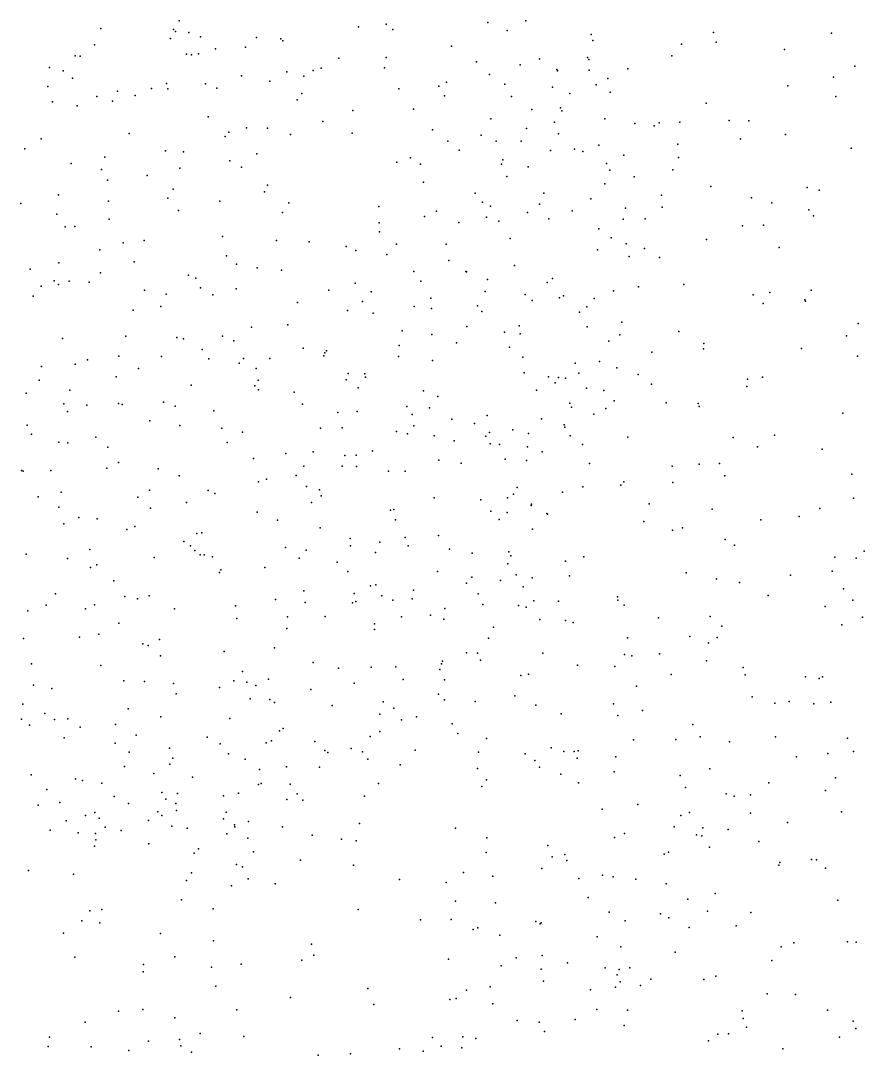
# Model space of a CAD drawing. Header units: metres. Extents: x -25 to 25, y -27.7 to 27.8.
# Drawn here: x 12.231 to 13.643, y -1.721 to 0.009 of the extents above; entities that cross this region are included whole.
import ezdxf

# ---------------------------------------------------------------- set-up
doc = ezdxf.new("R2010")
doc.units = ezdxf.units.M

msp = doc.modelspace()

# ---------------------------------------------------------------- linework, layer by layer
for p in [(12.4964, 0.009, 20.2414), (12.8429, 0.003, 22.6662), (13.0134, 0.006, 3.9712), (13.0767, 0.0085, 22.2492), (12.3657, -0.0042, -10.8563), (12.4871, -0.0059, 3.4203), (12.4907, -0.0092, 3.5835), (12.5128, -0.0106, 23.136), (12.7969, -0.0011, 22.7368), (12.8542, -0.0057, -0.1105), (13.0455, -0.0073, 1.6872), (13.186, -0.0139, 21.9097), (13.3907, -0.0106, -3.846), (13.5882, -0.0116, 19.7204), (12.3548, -0.0315, 21.0668), (12.4823, -0.0208, 2.8606), (12.5326, -0.0179, -2.0061), (12.626, -0.0189, 3.7313), (12.6668, -0.0215, 20.2476), (12.6703, -0.0249, 12.9569), (12.9525, -0.0336, 22.5042), (13.1891, -0.0241, 21.7703), (13.337, -0.0304, 19.8927), (13.3955, -0.0267, 13.512), (12.3224, -0.0495, 20.2984), (12.3309, -0.0504, 23.3303), (12.509, -0.0468, 3.2664), (12.5173, -0.0482, 3.0351), (12.5292, -0.0467, 21.1171), (12.5574, -0.0378, 9.4755), (12.6076, -0.0353, 23.0085), (13.3209, -0.0498, -16.6922), (13.5097, -0.0389, 19.852), (12.2799, -0.0692, 10.5607), (12.764, -0.0538, 21.2114), (12.8433, -0.0523, -2.5436), (12.9944, -0.0597, 14.7151), (13.0671, -0.0648, 21.4684), (13.0995, -0.055, 20.0486), (13.1802, -0.0526, 1.5674), (13.1821, -0.0558, 22.0427), (13.6276, -0.0668, 1.3351), (12.3025, -0.075, -19.1216), (12.6009, -0.0831, 21.1527), (12.6766, -0.0764, 22.9103), (12.7055, -0.0836, -1.4639), (12.7208, -0.0742, 9.6465), (12.7341, -0.0703, 10.604), (12.8404, -0.0698, 14.8469), (13.0162, -0.0809, 1.9064), (13.1287, -0.0724, -3.7076), (13.1295, -0.0746, 21.5504), (13.183, -0.0739, -1.3963), (13.2477, -0.0717, 2.6506), (13.5914, -0.0854, 14.4137), (12.2766, -0.101, 21.0633), (12.318, -0.0869, 14.9539), (12.4757, -0.0959, 23.1769), (12.5406, -0.0964, 23.1046), (12.5596, -0.1037, 14.9582), (12.6481, -0.0922, -2.2807), (12.9309, -0.1005, 9.9548), (12.9441, -0.0939, -0.7456), (13.0414, -0.0973, 22.3671), (13.1216, -0.1019, -17.3141), (13.1943, -0.0981, 21.6922), (13.2138, -0.0876, 21.8602), (13.515, -0.1002, -2.5478), (12.3587, -0.1177, 21.0842), (12.3934, -0.1086, 2.6452), (12.4228, -0.1163, 3.7023), (12.4506, -0.1044, 10.6103), (12.4776, -0.1049, 9.2667), (12.7017, -0.113, 21.1856), (12.8645, -0.1051, 21.2481), (12.9405, -0.1169, 12.9991), (13.0526, -0.1177, 2.1745), (13.1504, -0.1128, 13.0661), (13.2177, -0.1104, 21.774), (13.5958, -0.118, 4.3485), (12.2848, -0.1265, 0.6989), (12.3259, -0.1336, 9.0497), (12.3852, -0.1258, 3.5469), (12.694, -0.1231, -18.8002), (13.1346, -0.1367, 4.1524), (13.3784, -0.1287, -2.1749), (12.5449, -0.152, -18.9519), (12.7873, -0.1414, 0.0967), (12.8886, -0.1387, 22.6008), (13.018, -0.1554, 22.4337), (13.0869, -0.1393, -18.3149), (13.1368, -0.1417, -18.1065), (13.2087, -0.1549, 22.0434), (12.6091, -0.1699, 10.609), (12.6445, -0.1709, 9.422), (12.7371, -0.1595, 20.3736), (13.078, -0.1712, 21.4417), (13.1245, -0.1609, 20.1728), (13.2594, -0.1627, 13.2312), (13.2915, -0.1669, -1.9215), (13.2999, -0.162, 13.3838), (13.3347, -0.1608, 1.5521), (13.4169, -0.1581, 3.0659), (13.4501, -0.1584, 14.4324), (12.2656, -0.1883, 21.0874), (12.4128, -0.1796, 20.4264), (12.5736, -0.1845, 23.0384), (12.5795, -0.1772, 20.4263), (12.6828, -0.1814, 22.8817), (12.7863, -0.1792, 21.2139), (12.9205, -0.1736, 10.386), (13.0019, -0.1824, 10.2439), (13.1315, -0.1801, 2.3236), (13.4361, -0.1885, -1.226), (13.5111, -0.1811, -16.7019), (12.2384, -0.2053, 23.3827), (12.9464, -0.1922, 21.3056), (12.9654, -0.2076, 22.5025), (13.027, -0.1923, 21.3737), (13.0689, -0.1927, 22.3411), (13.1584, -0.206, -16.8506), (13.1991, -0.1993, 1.7131), (13.3313, -0.1974, 4.3429), (13.6211, -0.2043, 3.2851), (12.3725, -0.2194, 23.2472), (12.4739, -0.2089, 23.1443), (12.5036, -0.2101, 3.2325), (12.6265, -0.2137, 22.9469), (12.884, -0.2202, 21.2537), (13.0385, -0.2239, 14.6929), (13.1181, -0.2079, 22.265), (13.1723, -0.2095, 22.1465), (13.2405, -0.2159, 21.8079), (13.3324, -0.2199, 20.1671), (12.316, -0.2296, 12.8781), (12.3665, -0.2401, 21.1165), (12.498, -0.2377, 0.5547), (12.5814, -0.2251, 9.2704), (12.6008, -0.236, 21.1683), (12.8608, -0.2277, 9.6369), (12.9006, -0.2308, 14.8117), (13.0358, -0.2309, -16.4543), (13.0806, -0.2356, -17.5053), (13.2116, -0.2296, 2.4571), (13.2173, -0.2409, 22.0496), (13.3229, -0.2402, -1.4478), (12.3766, -0.2578, -11.0315), (12.443, -0.2501, 3.3686), (13.0448, -0.2514, 10.1059), (13.2581, -0.2523, 2.7118), (12.4868, -0.2727, -10.6698), (12.6444, -0.2659, 12.9195), (12.9055, -0.2612, -1.1149), (13.2088, -0.2641, 21.6466), (13.3865, -0.2682, -16.5382), (13.5474, -0.2699, 20.1603), (13.5675, -0.2746, 1.506), (12.2945, -0.2821, 21.1346), (12.3782, -0.2926, 10.368), (12.4775, -0.288, 21.1538), (12.5646, -0.2929, -2.0542), (12.6395, -0.2774, 14.9922), (12.9919, -0.2795, -2.8402), (13.1071, -0.2795, -16.6492), (13.1854, -0.2888, 2.043), (13.3037, -0.2825, 2.8933), (13.4545, -0.2875, 4.4299), (12.2314, -0.2967, 23.35), (12.4955, -0.3085, 15.0452), (12.6804, -0.2954, 21.1815), (12.8306, -0.3017, -0.1351), (12.9271, -0.3094, -0.7655), (13.0044, -0.2946, 9.7775), (13.0175, -0.3009, 12.9558), (13.0998, -0.2977, -3.3749), (13.1541, -0.3092, -17.8914), (13.2435, -0.3043, 13.1092), (13.3047, -0.3028, 1.7708), (13.4883, -0.2958, 3.2029), (13.5504, -0.3072, 13.7832), (12.292, -0.3144, 3.7348), (12.3794, -0.323, 21.1518), (12.6695, -0.3116, 22.8581), (12.907, -0.3185, -0.5425), (12.9648, -0.3285, 22.5128), (13.0111, -0.3194, -16.1263), (13.0314, -0.326, 22.4323), (13.0793, -0.3115, 22.35), (13.1153, -0.3221, 21.4705), (13.2394, -0.3228, 4.3017), (13.2766, -0.3222, 14.4976), (13.5584, -0.3172, -4.0557), (12.3057, -0.3359, 2.5116), (12.3219, -0.3352, 23.2453), (12.8315, -0.3291, -16.2401), (12.8321, -0.344, 9.4387), (13.199, -0.3389, 20.3013), (13.4395, -0.3338, 20.2502), (13.4746, -0.3331, -1.9624), (12.4029, -0.3624, -19.3045), (12.4381, -0.3584, 23.1148), (12.569, -0.3521, 22.965), (12.6593, -0.3585, 3.9027), (12.7144, -0.3606, 0.1955), (13.0503, -0.355, 4.1113), (13.2196, -0.3543, 21.663), (13.3792, -0.3567, 13.5943), (12.364, -0.3744, 23.175), (12.7763, -0.3685, 22.7178), (12.792, -0.3754, -18.8077), (12.8603, -0.3648, 12.9107), (12.9435, -0.3646, 9.569), (13.1968, -0.3741, 22.1431), (13.2448, -0.3643, 21.9487), (13.2755, -0.3719, 13.3149), (13.5006, -0.3705, -1.4783), (12.2952, -0.396, -13.1505), (12.4213, -0.3943, 12.8836), (12.5758, -0.3844, -19.0717), (12.8444, -0.382, 21.2388), (12.9479, -0.3919, 21.3094), (13.2497, -0.3856, 21.8319), (13.3002, -0.3872, 1.9257), (12.2474, -0.4066, -10.4973), (12.3649, -0.4124, 2.6326), (12.5923, -0.3983, -10.4983), (12.6273, -0.4045, 20.549), (12.668, -0.4083, 21.1893), (12.8892, -0.4107, 22.5926), (12.9765, -0.4107, 22.4953), (12.9774, -0.411, 14.7571), (13.0578, -0.4003, 22.3901), (12.2872, -0.426, 21.1784), (12.2947, -0.4323, 20.541), (12.3123, -0.4268, 10.1592), (12.3459, -0.4283, 3.4468), (12.5123, -0.4166, 22.9944), (12.5244, -0.4213, 0.4149), (12.7913, -0.4298, -1.1971), (12.9013, -0.4268, -16.512), (13.0124, -0.4238, 21.3665), (13.1124, -0.4289, -3.5967), (13.1216, -0.4222, -4.8418), (13.3413, -0.4321, 3.039), (12.2658, -0.435, 23.2216), (12.4388, -0.4417, 23.0535), (12.4751, -0.4482, 3.1689), (12.5322, -0.4379, 21.1819), (12.553, -0.4495, -1.7667), (12.5918, -0.4395, 22.8823), (12.7471, -0.4419, 21.2205), (12.8182, -0.4442, 14.9265), (13.0087, -0.4438, 10.2999), (13.0755, -0.449, 21.4384), (13.2237, -0.4427, 21.7282), (13.2651, -0.4363, 2.8364), (13.4571, -0.4496, 14.3672), (13.4849, -0.4455, 4.4859), (13.5541, -0.4414, -4.3409), (12.2521, -0.4517, -13.4122), (12.6946, -0.4623, 22.7769), (12.8037, -0.4606, -4.7561), (12.9176, -0.4549, 4.0379), (13.0873, -0.4588, -4.4517), (13.1329, -0.4543, 9.9335), (13.1399, -0.4513, 22.2683), (13.1911, -0.4557, -16.2595), (13.4739, -0.4637, -4.8766), (13.5435, -0.458, -4.5899), (13.5448, -0.4602, -16.5847), (12.4198, -0.4752, 21.1816), (12.466, -0.4692, 3.9116), (12.7785, -0.4758, 20.5322), (12.821, -0.48, 22.6522), (12.8899, -0.469, 21.277), (12.9189, -0.4721, -15.9937), (12.996, -0.468, -16.8067), (13.003, -0.4772, -17.4905), (13.1666, -0.4786, -18.069), (13.1788, -0.4696, 21.5803), (12.6786, -0.4994, 21.2055), (13.0655, -0.5015, 9.605), (13.2375, -0.495, 21.9592), (13.6329, -0.4972, 13.8136), (12.4076, -0.5184, 2.7612), (12.5693, -0.5187, 10.2721), (12.6179, -0.5036, -4.9875), (12.87, -0.5096, -2.5857), (12.9196, -0.5157, 22.5516), (12.9778, -0.5024, -17.1773), (13.0408, -0.5121, 22.4149), (13.0671, -0.5149, -3.3631), (13.1792, -0.503, 22.1851), (13.2341, -0.5166, 2.5924), (13.333, -0.511, 2.0503), (13.6132, -0.5179, 20.3249), (12.3013, -0.5226, 23.1155), (12.4928, -0.5209, 22.9455), (12.5039, -0.5232, 21.1925), (12.588, -0.5266, 21.1979), (12.8646, -0.5342, -0.6904), (12.9608, -0.5296, -4.9882), (13.2155, -0.5267, 22.0759), (13.3744, -0.531, 13.504), (12.3956, -0.5519, 23.0124), (12.4671, -0.5524, 10.1312), (12.5353, -0.541, 20.5833), (12.704, -0.5387, -15.9217), (12.7385, -0.5516, 3.9692), (12.7404, -0.5464, -10.6663), (12.743, -0.5431, 9.091), (12.8637, -0.5526, 22.607), (13.0494, -0.5369, -3.1295), (13.2874, -0.5453, 13.0617), (13.3738, -0.5395, 20.3642), (13.5381, -0.5392, 3.2769), (13.632, -0.552, 14.254), (12.2665, -0.5694, 9.9873), (12.3224, -0.5654, -10.282), (12.3434, -0.5583, -19.4786), (12.5461, -0.5563, -10.9323), (12.5973, -0.5636, 15.0673), (12.6041, -0.556, 22.8267), (12.6482, -0.556, 0.1287), (12.9206, -0.5591, 21.3181), (13.0719, -0.5537, 10.2109), (13.1593, -0.5638, 21.5754), (13.1998, -0.5612, 21.6803), (12.3913, -0.5866, 12.8714), (12.4283, -0.5728, 21.1992), (12.6253, -0.5724, -16.221), (12.7792, -0.5812, 21.2554), (12.8073, -0.5816, -10.2084), (12.8082, -0.587, 10.3215), (13.0739, -0.5797, 22.3521), (13.1146, -0.5867, -18.2701), (13.1313, -0.5876, -16.0896), (13.1655, -0.5803, 4.3072), (13.2292, -0.5718, 21.9995), (13.2647, -0.5825, 2.2716), (13.4728, -0.587, 13.6144), (12.2622, -0.5919, 2.5837), (12.5169, -0.6005, 22.8629), (12.623, -0.6019, 8.9918), (12.6287, -0.5922, -1.4019), (12.7763, -0.5914, -5.1346), (12.7964, -0.6048, 22.6466), (13.1261, -0.5966, 20.415), (13.1432, -0.5886, -4.0104), (13.1783, -0.6054, 22.1482), (13.2868, -0.5987, 4.462), (13.4467, -0.6026, 1.9101), (13.4478, -0.5905, -16.4471), (12.2404, -0.6138, 21.2273), (12.3135, -0.609, 23.0276), (12.6294, -0.6082, 12.8544), (12.689, -0.6122, 22.7305), (12.9055, -0.6098, 4.09), (12.9295, -0.6194, 20.5011), (13.0944, -0.6088, -17.8446), (13.2075, -0.6092, 21.7575), (12.3038, -0.6315, 3.3509), (12.3421, -0.6338, -5.0575), (12.3952, -0.631, 22.9401), (12.4012, -0.6326, 2.9487), (12.4705, -0.6287, -13.1166), (12.4898, -0.6354, 21.2211), (12.7032, -0.6321, 21.2469), (12.8775, -0.636, 21.3237), (12.9153, -0.6384, 9.1339), (13.1505, -0.6305, 12.8455), (13.1529, -0.6371, 21.6285), (13.2106, -0.6393, 21.8873), (13.2243, -0.6267, 9.9511), (13.3114, -0.6301, -16.2802), (13.3649, -0.631, 3.0327), (13.367, -0.636, 14.4229), (12.31, -0.6447, 20.5727), (12.5544, -0.6435, 3.9752), (12.7623, -0.6462, -16.6197), (12.7946, -0.6446, 14.9678), (12.8863, -0.6493, 22.5628), (12.953, -0.6571, 12.8123), (13.012, -0.6512, 4.1963), (13.1028, -0.6568, 22.2786), (13.1908, -0.6491, 9.6504), (13.6071, -0.6476, -4.7147), (12.2422, -0.6676, 23.005), (12.4476, -0.6604, 22.8717), (12.4976, -0.6677, -19.2941), (12.568, -0.6724, 22.7799), (12.7331, -0.6722, 20.5638), (12.7693, -0.6721, -0.9788), (12.8892, -0.6688, -17.2921), (12.9908, -0.6648, -18.4963), (13.141, -0.667, 9.4808), (13.1418, -0.6709, 22.2), (12.2495, -0.6827, 4.0234), (12.3574, -0.6874, 15.0994), (12.6028, -0.6792, -2.2594), (12.8604, -0.6782, -5.4056), (12.8785, -0.6819, 10.2151), (12.9232, -0.685, 21.3873), (13.0097, -0.6858, -5.5855), (13.0159, -0.6797, 22.408), (13.0551, -0.675, -3.6552), (13.0813, -0.6815, 9.3037), (13.1511, -0.6852, -5.8545), (13.2474, -0.6876, 2.5656), (13.4236, -0.688, -5.7797), (13.493, -0.6843, 14.3475), (12.2953, -0.696, 2.7785), (12.3105, -0.697, 21.2454), (12.3773, -0.7044, 9.8792), (12.5771, -0.6966, 20.5853), (12.9566, -0.6935, 22.4814), (13.0171, -0.6989, -10.3442), (13.0327, -0.7, 21.5101), (13.0794, -0.7034, 14.6706), (13.1714, -0.6998, 21.7333), (13.4644, -0.7037, 4.6403), (13.5725, -0.7078, 20.3769), (12.6212, -0.7234, 22.7267), (12.6752, -0.7146, -0.1139), (12.721, -0.712, -13.4473), (12.7739, -0.7181, -4.6395), (12.7927, -0.7178, -10.8165), (12.82, -0.7105, 21.3302), (12.9309, -0.7259, -10.6207), (13.0424, -0.7245, -4.3059), (13.0778, -0.7266, -18.0185), (13.1042, -0.7122, 21.603), (12.2328, -0.7431, 22.9057), (12.282, -0.743, -13.0862), (12.3758, -0.7391, 22.8449), (12.3952, -0.7297, 8.8702), (12.4615, -0.7404, -5.6352), (12.7054, -0.7361, -9.9914), (12.7692, -0.7359, -0.5927), (12.7935, -0.7367, 4.0951), (12.9684, -0.7309, -10.1294), (13.1833, -0.7314, 21.8125), (13.3217, -0.7358, 9.8718), (13.367, -0.7326, 13.3036), (13.401, -0.7315, -4.8552), (12.2354, -0.7446, -14.1981), (12.4964, -0.7521, -1.7582), (12.643, -0.7578, 4.0621), (12.6923, -0.7515, 15.0297), (12.8468, -0.7442, 22.5726), (12.8749, -0.7442, -15.7218), (13.4099, -0.752, 20.3947), (13.6221, -0.7494, 1.7935), (12.4469, -0.7761, 21.2575), (12.5452, -0.7765, 22.7424), (12.6295, -0.7621, 21.2721), (12.7099, -0.77, 22.6489), (12.7315, -0.7753, 9.9857), (13.062, -0.7714, 4.341), (13.1721, -0.7707, 22.0382), (13.2356, -0.7677, -16.0454), (13.2405, -0.7623, -4.9907), (13.3225, -0.7632, 2.863), (12.2607, -0.7871, 9.7696), (12.2989, -0.7793, -11.1942), (12.4275, -0.7878, 22.7942), (12.5562, -0.7816, -15.62), (12.7343, -0.7856, 21.3269), (12.9236, -0.7888, 22.4868), (13.0016, -0.7922, 22.379), (13.0462, -0.7889, -3.9232), (13.0563, -0.783, -3.265), (13.1383, -0.7792, 21.7477), (13.6251, -0.7895, 14.2916), (12.2953, -0.8044, 21.2903), (12.4484, -0.8064, -15.9794), (12.509, -0.7967, -11.0822), (12.6272, -0.8129, -13.1668), (12.7181, -0.7967, 12.8046), (12.8501, -0.8094, -5.9088), (12.8561, -0.8085, 21.4048), (13.0183, -0.8111, 8.9306), (13.0857, -0.8016, 21.6662), (13.0864, -0.7995, 22.23), (13.2834, -0.7988, 10.0306), (13.3887, -0.808, 2.0689), (13.569, -0.8065, 13.5893), (12.3285, -0.8216, 22.8005), (12.3595, -0.8238, 0.2115), (12.6614, -0.826, -16.8595), (12.8584, -0.8258, 4.2074), (13.032, -0.8254, 21.5902), (13.0457, -0.8132, -2.6024), (13.1118, -0.8149, -2.9592), (13.113, -0.816, -15.8405), (13.2743, -0.8285, 2.3977), (13.47, -0.8255, 13.4569), (13.5339, -0.8203, 3.1928), (12.3036, -0.8322, -14.6949), (12.4091, -0.8417, 9.7551), (12.4226, -0.8368, -9.9353), (12.5346, -0.8474, -1.4278), (12.7325, -0.8393, -17.1964), (13.0879, -0.8415, 10.0993), (13.3221, -0.8429, 9.4981), (13.3387, -0.839, 13.1712), (12.5044, -0.8619, -14.0623), (12.526, -0.8484, -2.0786), (12.783, -0.8571, 21.3973), (12.8327, -0.8632, -15.5484), (12.8751, -0.8553, 9.9501), (12.9305, -0.8517, 21.5065), (13.4104, -0.8587, 9.6887), (12.3473, -0.8755, -15.6381), (12.5156, -0.8694, 4.1139), (12.5228, -0.8772, 12.8252), (12.6744, -0.872, 21.3539), (12.7093, -0.8764, -10.9756), (12.7834, -0.8693, -18.6789), (12.8254, -0.8801, 22.5124), (12.8798, -0.8691, -4.4108), (12.9488, -0.8746, -17.8941), (12.987, -0.8816, 22.3231), (13.0483, -0.8794, 21.6873), (13.4258, -0.8682, 9.9117), (13.6432, -0.8781, -5.8905), (12.2408, -0.8833, -15.2373), (12.3095, -0.8906, 21.3414), (12.4546, -0.8885, -14.5151), (12.5315, -0.884, 22.6691), (12.5384, -0.8843, -14.2716), (12.5526, -0.8875, -4.6939), (12.6977, -0.8899, 22.5964), (12.761, -0.8965, 14.9794), (13.0465, -0.8994, 4.4607), (13.0515, -0.8857, -5.9612), (13.1429, -0.8946, 8.9694), (13.1738, -0.8874, -2.7658), (13.5941, -0.8882, 20.3759), (13.6298, -0.8896, 6.9971), (12.3484, -0.9054, 4.1235), (12.3589, -0.9012, 22.7248), (12.5641, -0.9138, 8.8057), (12.5666, -0.9093, -5.9667), (12.6402, -0.9053, -1.1091), (12.7789, -0.9124, -14.1245), (12.9288, -0.9121, 4.3474), (13.3453, -0.9146, 13.338), (13.5896, -0.9118, 4.8292), (12.3874, -0.9275, -16.459), (12.9774, -0.9318, 21.63), (12.9864, -0.9216, -3.4781), (13.0341, -0.9272, 22.2254), (13.0606, -0.9175, 21.7664), (13.0871, -0.9225, -10.6568), (13.1498, -0.9196, -10.4423), (13.396, -0.9243, -16.0752), (13.4343, -0.9305, 14.4321), (13.5195, -0.9183, 9.7861), (12.2894, -0.9493, 22.6832), (12.7053, -0.9443, -15.347), (12.7895, -0.949, -13.345), (12.8167, -0.9361, 21.4763), (12.8259, -0.9344, -13.7484), (12.8888, -0.9435, 22.4222), (12.997, -0.9495, 8.7753), (13.0723, -0.9379, 21.8838), (13.6082, -0.941, -16.2549), (12.2739, -0.9684, -5.0839), (12.3549, -0.9678, 9.6355), (12.4056, -0.9538, -4.8519), (12.4269, -0.9581, 22.6617), (12.4462, -0.9526, 21.3678), (12.6576, -0.9587, -17.3777), (12.7072, -0.9637, 22.5568), (12.7865, -0.9647, -2.1863), (12.7922, -0.9621, 4.2772), (12.8358, -0.9526, -10.058), (12.8543, -0.9602, -18.3966), (12.8866, -0.9577, 20.487), (13.0048, -0.9673, 21.7241), (13.0904, -0.9611, 14.6822), (13.1312, -0.9615, -5.0677), (13.2302, -0.9545, 4.7281), (13.2305, -0.9601, -4.8705), (13.2414, -0.9682, -2.5634), (13.4821, -0.9524, 9.5382), (13.6241, -0.96, 6.8453), (12.2431, -0.9781, -11.1539), (12.3399, -0.9744, 8.6788), (12.4886, -0.9747, -14.948), (12.591, -0.9695, 21.3979), (12.917, -0.9853, -3.7289), (12.9413, -0.9742, 22.3312), (13.0645, -0.9691, 22.011), (13.0772, -0.972, 9.9444), (13.5776, -0.9705, 3.1722), (12.3956, -0.9985, -16.2494), (12.593, -0.9907, -0.2604), (12.6778, -0.9877, 9.7068), (12.7407, -0.9871, 8.7422), (12.8235, -0.9998, 12.7919), (12.8688, -0.9879, -18.1211), (12.9398, -0.9916, 9.8392), (13.1004, -0.9925, -2.3602), (13.1429, -0.9939, 12.9532), (13.1562, -0.9973, -5.4801), (13.2985, -0.9897, 9.0596), (13.3854, -0.9876, 9.2199), (13.6058, -1.0011, 1.9313), (13.6399, -0.9887, 7.1907), (12.3622, -1.0167, -15.8456), (12.6766, -1.0077, 21.45), (12.8234, -1.009, 21.5399), (13.0224, -1.0051, 21.8365), (13.3511, -1.0206, 10.0789), (13.4045, -1.0038, 7.0072), (12.2361, -1.024, 8.5311), (12.3301, -1.0222, -19.3231), (12.4361, -1.033, -1.8073), (12.445, -1.036, -13.1841), (12.4639, -1.026, 21.4266), (13.0141, -1.0238, 21.9457), (13.247, -1.0233, 8.9143), (13.3822, -1.0313, 2.6329), (13.3967, -1.0226, -2.8583), (12.4652, -1.053, -9.9892), (12.5719, -1.0459, 20.5048), (12.6563, -1.04, -0.9093), (12.9775, -1.0479, 22.1187), (12.9957, -1.0488, 12.873), (13.105, -1.0488, 4.6832), (13.242, -1.051, 20.3811), (13.2541, -1.0532, 13.3451), (13.3007, -1.05, -3.132), (12.2496, -1.0667, 15.096), (12.3654, -1.0692, 22.5708), (12.7206, -1.0645, 22.468), (12.8178, -1.0723, 14.9309), (12.8594, -1.0713, 21.6473), (12.9355, -1.0663, 8.6758), (12.9373, -1.062, 22.239), (13.0011, -1.0604, 20.4177), (13.163, -1.069, -14.4424), (13.2259, -1.071, 7.1359), (13.3789, -1.0616, 2.4064), (13.4406, -1.0727, 7.2285), (12.6024, -1.0792, 21.4979), (12.763, -1.0736, -15.0517), (12.9328, -1.0762, 21.7743), (13.0682, -1.0863, -15.5062), (13.081, -1.0837, 13.089), (13.3198, -1.0843, 4.9096), (13.4437, -1.085, 6.8405), (13.5447, -1.0882, 2.9267), (13.5734, -1.0885, 20.3333), (12.2529, -1.1022, -16.8162), (12.4041, -1.0951, -16.0552), (12.4387, -1.0958, -6.1229), (12.487, -1.0995, -17.4444), (12.5642, -1.1059, -18.7766), (12.5879, -1.0951, -11.0636), (12.6101, -1.0974, 8.6277), (12.6251, -1.103, -2.0213), (12.646, -1.0924, -17.8679), (12.7894, -1.099, 20.4564), (12.8712, -1.0927, -14.7864), (12.9407, -1.0933, 21.8694), (13.2618, -1.104, 14.5821), (13.5678, -1.0909, 9.3192), (12.2835, -1.1079, 4.1786), (12.4917, -1.1167, 21.5145), (12.7168, -1.1097, 12.8296), (12.9308, -1.1175, 22.0448), (13.0584, -1.12, -10.5794), (13.4555, -1.1217, 5.0596), (12.235, -1.1338, -15.5369), (12.4113, -1.1418, 21.5329), (12.6156, -1.1252, 22.4733), (12.6483, -1.1261, 9.5885), (12.6561, -1.131, -18.4493), (12.7525, -1.1363, 21.6434), (12.8382, -1.1301, 22.2794), (12.856, -1.1406, 4.4679), (12.9409, -1.1266, -13.897), (12.9917, -1.1294, -10.3338), (13.0935, -1.1354, 7.214), (13.2234, -1.1332, 8.7966), (13.4936, -1.1322, 9.143), (13.5175, -1.1294, 2.1771), (13.5586, -1.1332, 14.4533), (13.587, -1.1307, 6.6307), (12.2329, -1.1592, 21.5641), (12.2718, -1.1496, -16.5389), (12.3105, -1.1586, 20.4206), (12.4661, -1.1554, 22.4815), (12.5816, -1.1577, 21.5707), (12.8326, -1.1505, 21.7507), (12.894, -1.1553, 21.9593), (13.1358, -1.1499, 14.6749), (13.2309, -1.1532, 6.9611), (13.272, -1.1448, 13.4716), (12.2464, -1.1693, 8.2922), (12.2882, -1.1599, 0.0911), (12.3312, -1.1723, -17.3181), (12.3901, -1.1682, 15.0702), (12.6708, -1.1744, 21.6224), (12.8688, -1.1603, 22.1505), (12.9532, -1.1667, 9.712), (13.3563, -1.168, 8.9206), (12.304, -1.1903, 22.4481), (12.4244, -1.1857, 8.41), (12.5435, -1.189, 15.0588), (12.6643, -1.1783, 8.4861), (12.8163, -1.1878, -13.5417), (12.8322, -1.1798, -3.7673), (12.9631, -1.1832, 4.6433), (13.0108, -1.1916, 8.5753), (13.2567, -1.1934, -5.7047), (13.3276, -1.1931, -15.7403), (13.3686, -1.1885, -2.2766), (13.4945, -1.1886, 2.468), (13.6149, -1.1908, -2.4772), (12.3896, -1.1991, 22.44), (12.4804, -1.2078, 22.4167), (12.5653, -1.2002, 22.3964), (12.6422, -1.1984, 20.4134), (12.6514, -1.1953, 22.3712), (12.7235, -1.1965, -4.0186), (12.7843, -1.2082, 9.5728), (12.8914, -1.2109, -10.7437), (13.1189, -1.2072, 4.8671), (13.4175, -1.1971, 7.3231), (12.4129, -1.2143, -17.8168), (12.4859, -1.2242, 20.4002), (12.5791, -1.2172, -0.5659), (12.6072, -1.2261, 21.6796), (12.7404, -1.2117, 21.7602), (12.7454, -1.2146, 22.2516), (12.8032, -1.2137, -2.0044), (12.8125, -1.2261, 22.0169), (12.9973, -1.2145, 13.2426), (13.0759, -1.2172, 20.3661), (13.0917, -1.2283, -14.1056), (13.1401, -1.2129, -4.9565), (13.1576, -1.2129, -3.482), (13.1624, -1.2244, 8.686), (13.1645, -1.2123, 7.346), (13.2271, -1.2222, -14.605), (13.5299, -1.2221, -0.3782), (13.5822, -1.2165, 7.3236), (13.6251, -1.2133, 5.5842), (12.4052, -1.2383, -16.3366), (12.4811, -1.2343, -18.1364), (12.6309, -1.2433, -1.0313), (12.6764, -1.2389, 12.9136), (12.7313, -1.2392, 14.9996), (12.8665, -1.2353, 8.4599), (12.9961, -1.2416, 7.3722), (13.0998, -1.2391, -5.3305), (13.3844, -1.2421, -4.6519), (12.2488, -1.2523, 9.4606), (12.3229, -1.2591, -4.9555), (12.335, -1.2619, -10.134), (12.454, -1.2498, 21.6656), (12.5191, -1.2558, -0.3131), (13.0111, -1.2605, 7.1443), (13.1353, -1.2512, 13.4789), (13.2243, -1.2471, 20.3244), (13.3349, -1.2534, 14.5708), (13.5948, -1.2572, 2.3157), (12.2752, -1.2766, 22.3099), (12.3672, -1.2661, 21.6974), (12.6292, -1.2686, 22.2702), (12.6338, -1.2669, 4.363), (12.6826, -1.2677, 21.7906), (12.8302, -1.2669, 13.1839), (13.0032, -1.2717, 13.3943), (13.165, -1.2658, 5.0031), (13.3438, -1.2733, 5.2718), (13.4836, -1.2653, 6.5279), (13.578, -1.2786, 5.9057), (12.3877, -1.2886, -4.728), (12.4677, -1.2815, 12.8645), (12.4742, -1.2926, -4.4771), (12.4941, -1.2834, 22.2968), (12.571, -1.287, -1.2479), (12.5961, -1.2829, 21.7674), (12.6767, -1.2933, 22.1294), (12.6942, -1.2837, -6.0529), (12.7033, -1.2947, 21.9968), (12.8067, -1.2876, -10.3533), (13.412, -1.2842, 5.4582), (13.4252, -1.288, -0.6448), (13.4527, -1.2855, 10.0384), (12.2607, -1.303, -18.0318), (12.2969, -1.2984, -18.8058), (12.4118, -1.2999, 8.1566), (12.4611, -1.3143, 9.4381), (12.4908, -1.3, -15.901), (12.4923, -1.3116, -1.7934), (12.5754, -1.3144, 22.1686), (13.2047, -1.3096, -15.5052), (13.264, -1.3016, 9.8738), (13.6051, -1.314, 0.0318), (12.3076, -1.3289, 7.9559), (12.34, -1.3203, -18.4964), (12.3557, -1.3153, 4.1892), (12.3625, -1.3249, 21.7929), (12.4454, -1.3287, 22.2453), (12.4677, -1.32, 21.7836), (12.5709, -1.3255, -4.1336), (12.6127, -1.3304, 21.9696), (13.3361, -1.3203, 8.7715), (13.3504, -1.315, -0.2108), (13.453, -1.3161, -0.8595), (13.5146, -1.3319, -2.1761), (12.2807, -1.3447, 21.9295), (12.3277, -1.3492, 22.1012), (12.3729, -1.3396, 22.1807), (12.3996, -1.3453, 21.8714), (12.4846, -1.3378, 22.1573), (12.5099, -1.3415, 21.9108), (12.589, -1.3359, 22.0509), (12.5896, -1.339, -0.8171), (12.6694, -1.339, 13.1902), (12.7986, -1.3334, 13.3405), (12.9592, -1.3412, 7.5141), (13.325, -1.3391, -3.4645), (13.3728, -1.3406, 7.4219), (13.4152, -1.3436, 13.7062), (12.3564, -1.3505, -10.5104), (12.3569, -1.3606, 22.0012), (12.5765, -1.3508, 8.1028), (12.6115, -1.3578, 20.337), (12.7194, -1.3529, 7.4475), (12.7683, -1.3599, 8.171), (12.7929, -1.3625, 4.5024), (13.0114, -1.3577, 4.8734), (13.2252, -1.3569, 7.4854), (13.242, -1.3504, 13.6572), (13.3624, -1.3525, 5.6271), (13.3712, -1.3543, -1.0712), (13.4666, -1.3635, 6.0191), (12.3548, -1.3716, 7.6444), (12.4457, -1.3675, 22.0132), (12.522, -1.3834, 7.7771), (12.5287, -1.3759, 4.2875), (12.6211, -1.3808, 7.6245), (13.0105, -1.3821, -1.1682), (13.1138, -1.3704, -15.0089), (13.3155, -1.3817, 6.6228), (13.3842, -1.3734, 5.7784), (12.6996, -1.3951, 7.8202), (13.1208, -1.3893, 14.7275), (13.1419, -1.3855, -1.9591), (13.1456, -1.3953, 5.1642), (13.3081, -1.3851, -1.3122), (13.5018, -1.3986, 14.5381), (13.5549, -1.394, -1.4101), (13.5634, -1.3943, 7.4311), (12.2446, -1.4123, 7.4989), (12.3197, -1.4182, 12.9132), (12.5172, -1.4158, 13.1704), (12.5923, -1.4021, 9.4199), (12.6028, -1.4062, -10.5582), (12.7885, -1.4034, 7.2714), (12.9722, -1.4153, 14.8582), (13.1036, -1.4088, 8.4315), (13.4999, -1.4033, 8.8604), (13.5781, -1.4082, 10.0207), (12.5091, -1.4291, -16.2206), (12.612, -1.426, 13.3256), (12.6572, -1.4347, -1.4051), (12.8656, -1.4272, 9.5367), (12.9437, -1.4324, 8.0808), (13.0214, -1.4215, -5.9301), (13.1655, -1.4254, 6.8389), (13.2049, -1.4199, 5.475), (13.2228, -1.4226, -14.2222), (13.2611, -1.4265, -5.7989), (13.3116, -1.4342, 0.0046), (12.5842, -1.4376, -10.3399), (13.3934, -1.4505, -4.681), (12.5004, -1.4611, -0.5147), (12.9589, -1.4637, 20.2537), (13.0262, -1.4662, 7.8341), (13.1812, -1.4574, -5.0071), (13.3477, -1.4602, -15.5404), (13.5991, -1.4615, -3.3755), (12.3471, -1.4798, -15.3972), (12.367, -1.4775, 13.1442), (12.5533, -1.4764, -1.644), (12.7962, -1.4775, -1.6502), (13.216, -1.482, -14.8593), (13.3019, -1.4848, 20.1381), (13.3805, -1.4801, -1.6584), (13.4534, -1.4823, 9.8867), (12.334, -1.4963, -16.5517), (12.364, -1.4999, -6.2604), (12.9007, -1.4947, 7.1178), (12.952, -1.4943, 4.7945), (13.0933, -1.4977, 13.7545), (13.101, -1.5012, -0.4005), (13.1026, -1.4994, 5.2955), (13.2429, -1.4962, 5.7829), (13.3159, -1.4915, 6.0298), (13.4287, -1.5046, -14.4057), (12.303, -1.5168, 7.3671), (12.4654, -1.5176, 7.2983), (12.9885, -1.5108, -0.7114), (12.9962, -1.5083, 4.9419), (13.033, -1.5203, 6.9717), (13.3503, -1.5076, 13.8178), (12.5542, -1.5297, -15.9307), (12.7181, -1.5353, 4.4479), (13.1961, -1.523, 8.3751), (13.5251, -1.5329, 20.0405), (13.615, -1.5314, 7.5612), (13.6297, -1.5322, 8.8308), (12.3218, -1.5568, -4.0065), (12.4893, -1.5564, 9.3574), (12.7218, -1.5535, -14.537), (13.1041, -1.5543, -14.0801), (13.236, -1.54, -3.7599), (13.3267, -1.5488, 9.753), (13.5041, -1.54, -1.8388), (12.4369, -1.5696, 13.4492), (12.5508, -1.574, -14.3404), (12.6005, -1.569, 13.5882), (12.7017, -1.5623, -6.0735), (12.9472, -1.5603, -13.7414), (13.0354, -1.5716, 5.161), (13.0606, -1.5583, -14.4917), (13.1463, -1.5663, 9.6811), (13.4886, -1.5624, 8.6542), (12.4362, -1.5818, -14.7195), (13.1023, -1.5772, 5.4869), (13.2093, -1.5751, -5.265), (13.2295, -1.5864, -15.0443), (13.2329, -1.5778, 6.3644), (13.2506, -1.5749, -14.6574), (13.3948, -1.589, 7.7094), (12.5578, -1.6057, -0.7425), (13.017, -1.6066, 14.9164), (13.1062, -1.5972, 6.802), (13.2269, -1.6072, 8.0504), (13.2345, -1.5985, 8.2088), (13.2688, -1.6045, 7.8828), (13.2862, -1.5938, 14.6965), (13.3748, -1.5942, 8.44), (12.6832, -1.6246, -14.8623), (12.8123, -1.6095, 9.4856), (12.9774, -1.6123, 13.8312), (13.185, -1.6117, 6.551), (13.4805, -1.6182, -14.6283), (13.5282, -1.6193, 14.6059), (12.8222, -1.6361, -14.0666), (12.9493, -1.6276, -5.9405), (12.9604, -1.6264, -0.5109), (13.0214, -1.6349, 5.3048), (12.3953, -1.6475, -0.5208), (12.4357, -1.6444, -16.4234), (12.4892, -1.6583, 7.2319), (12.5934, -1.6453, -14.1343), (13.1957, -1.6444, 6.1663), (13.247, -1.6457, 13.9162), (13.4385, -1.6471, -15.3846), (13.4407, -1.6597, -3.8958), (13.5817, -1.6457, 13.92), (12.3393, -1.6659, 4.1522), (13.0621, -1.6631, -14.8929), (13.0989, -1.6656, 0.0063), (13.1594, -1.6614, 5.909), (13.2413, -1.6713, -5.6307), (13.446, -1.6741, -4.7614), (13.6245, -1.664, 8.5296), (13.6289, -1.6766, 0.425), (12.2799, -1.6911, -0.3231), (12.497, -1.6945, 15.2604), (12.5315, -1.6848, 13.6688), (12.6047, -1.69, 4.3178), (12.9204, -1.6914, -13.4757), (12.9713, -1.6904, 4.9298), (12.9932, -1.6931, 6.9047), (13.1078, -1.6816, 5.7433), (13.3979, -1.6856, 9.7169), (13.4158, -1.6855, 7.9797), (13.6014, -1.6907, 7.8695), (12.2776, -1.7063, 9.3015), (12.3495, -1.7071, 13.5489), (12.4453, -1.6973, 20.0736), (12.4993, -1.7054, -15.0571), (12.8654, -1.7106, -14.958), (12.9349, -1.706, 15.0825), (12.9695, -1.7086, 9.5602), (13.3824, -1.6971, 0.33), (13.5066, -1.7106, 8.2502), (12.4122, -1.713, -6.2472), (12.5172, -1.7158, -15.5593), (12.729, -1.7212, 13.8218), (12.7834, -1.7186, 7.0826), (12.9049, -1.7145, 4.7054)]:
    msp.add_point(p)

doc.saveas('drawing.dxf')
